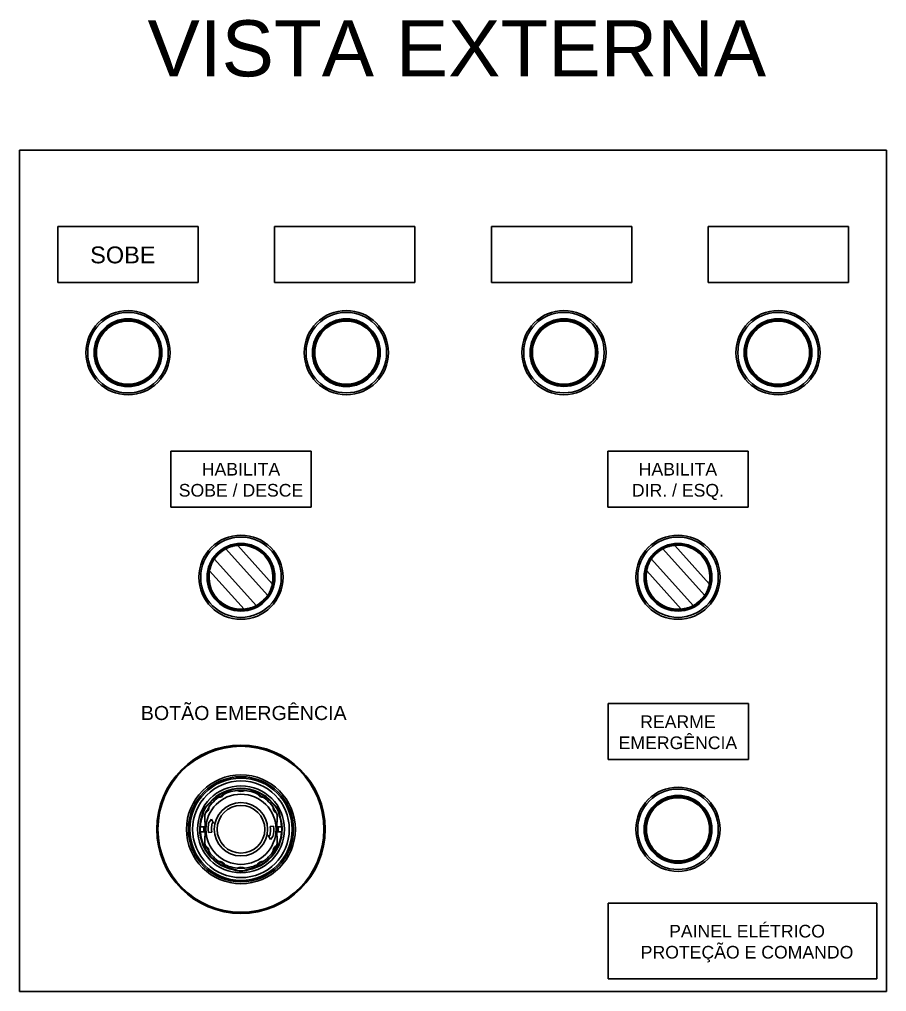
# Model space of a CAD drawing. Header units: millimetres. Extents: x -72 to 2978, y -1067 to 2817.
# Drawn here: x 1401.6 to 1710.6, y 1787.3 to 2133.8 of the extents above; entities that cross this region are included whole.
import ezdxf

# ---------------------------------------------------------------- set-up
doc = ezdxf.new("R2010")
doc.units = ezdxf.units.MM
for name, color, linetype in [('00_COMPONENTS', 7, 'Continuous'), ('1', 7, 'Continuous'), ('3', 7, 'Continuous')]:
    doc.layers.add(name, color=color, linetype=linetype)
doc.styles.get("Standard").update_dxf_attribs({"font": 'arial.ttf'})

msp = doc.modelspace()

# ---------------------------------------------------------------- linework, layer by layer
for p, q in [((1401.6, 2087.25), (1710.59, 2087.25)), ((1401.6, 1787.25), (1401.6, 2087.25)), ((1710.59, 2087.25), (1710.59, 1787.25)), ((1710.59, 1787.25), (1401.6, 1787.25))]:
    msp.add_line(p, q)
at = {"color": 6}
for p, q in [((1415.29, 2060.02), (1465.29, 2060.02)), ((1415.29, 2060.02), (1415.29, 2040.02)), ((1465.29, 2060.02), (1465.29, 2040.02)), ((1492.53, 2060.02), (1542.53, 2060.02)), ((1492.53, 2060.02), (1492.53, 2040.02)), ((1542.53, 2060.02), (1542.53, 2040.02)), ((1569.77, 2060.02), (1619.77, 2060.02)), ((1569.77, 2060.02), (1569.77, 2040.02)), ((1619.77, 2060.02), (1619.77, 2040.02)), ((1647.01, 2060.02), (1697.01, 2060.02)), ((1647.01, 2060.02), (1647.01, 2040.02)), ((1697.01, 2060.02), (1697.01, 2040.02)), ((1465.29, 2040.02), (1415.29, 2040.02)), ((1542.53, 2040.02), (1492.53, 2040.02)), ((1619.77, 2040.02), (1569.77, 2040.02)), ((1697.01, 2040.02), (1647.01, 2040.02)), ((1455.54, 1979.96), (1505.54, 1979.96)), ((1455.54, 1979.96), (1455.54, 1959.96)), ((1505.54, 1979.96), (1505.54, 1959.96)), ((1611.24, 1979.96), (1661.24, 1979.96)), ((1611.24, 1979.96), (1611.24, 1959.96)), ((1661.24, 1979.96), (1661.24, 1959.96)), ((1505.54, 1959.96), (1455.54, 1959.96)), ((1661.24, 1959.96), (1611.24, 1959.96)), ((1611.35, 1889.95), (1661.35, 1889.95)), ((1611.35, 1889.95), (1611.35, 1869.95)), ((1661.35, 1889.95), (1661.35, 1869.95)), ((1661.35, 1869.95), (1611.35, 1869.95)), ((1611.35, 1791.78), (1611.35, 1818.77)), ((1611.35, 1818.77), (1707.15, 1818.77)), ((1707.15, 1818.77), (1707.15, 1791.78)), ((1707.15, 1791.78), (1611.35, 1791.78))]:
    msp.add_line(p, q, dxfattribs=at)
at = {"color": 20}
for p, q in [((1469.42, 1854.41), (1469.31, 1854.53)), ((1491.66, 1854.41), (1491.78, 1854.53)), ((1466.92, 1850.08), (1466.76, 1850.11)), ((1467.64, 1850.28), (1467.64, 1847.6)), ((1467.79, 1847.51), (1467.64, 1847.6)), ((1467.74, 1847.54), (1467.74, 1842.66)), ((1493.44, 1847.6), (1493.29, 1847.51)), ((1493.34, 1842.66), (1493.34, 1847.54)), ((1493.44, 1847.6), (1493.44, 1850.28)), ((1494.16, 1850.08), (1494.33, 1850.11)), ((1466.04, 1846.02), (1467.49, 1846.02)), ((1466.04, 1844.17), (1467.49, 1844.17)), ((1467.29, 1844.17), (1467.29, 1846.02)), ((1467.49, 1844.17), (1467.49, 1846.02)), ((1468.04, 1847.08), (1468.04, 1843.12)), ((1493.04, 1843.12), (1493.04, 1847.08)), ((1493.59, 1846.02), (1495.05, 1846.02)), ((1493.59, 1846.02), (1493.59, 1844.17)), ((1495.05, 1844.17), (1493.59, 1844.17)), ((1493.79, 1846.02), (1493.79, 1844.17)), ((1467.64, 1842.6), (1467.79, 1842.69)), ((1467.64, 1842.6), (1467.64, 1839.92)), ((1493.29, 1842.69), (1493.44, 1842.6)), ((1493.44, 1839.92), (1493.44, 1842.6)), ((1478.04, 1830.82), (1477.99, 1830.65)), ((1483.04, 1830.82), (1483.09, 1830.65))]:
    msp.add_line(p, q, dxfattribs=at)
at = {"color": 2}
for radius in [30, 29.92, 29.58]:
    msp.add_circle((1480.54, 1845.1), radius, dxfattribs=at)
at = {"color": 20}
for radius in [18.75, 17.22]:
    msp.add_circle((1480.54, 1845.1), radius, dxfattribs=at)
for centre, radius, start, end in [((1480.54, 1845.1), 14.67, 40.0051, 139.9949), ((1480.54, 1845.1), 14.5, 39.9282, 140.0718), ((1472.28, 1859.41), 3, 273.6726, 326.3274), ((1480.54, 1845.1), 13.9, 92.3888, 117.611), ((1480.54, 1861.62), 3, 243.6726, 296.3274), ((1480.54, 1861.62), 2.7, 257.609, 282.391), ((1480.54, 1845.1), 13.9, 62.389, 87.6112), ((1488.81, 1859.41), 3, 213.6726, 266.3274), ((1473.18, 1849.35), 6.47, 126.8012, 173.1988), ((1473.18, 1849.35), 6.3, 126.6256, 173.3744), ((1480.54, 1845.1), 13.9, 122.389, 147.6109), ((1472.28, 1859.41), 2.7, 287.6079, 312.3921), ((1488.81, 1859.41), 2.7, 227.6079, 252.3921), ((1480.54, 1845.1), 13.9, 32.3891, 57.611), ((1487.9, 1849.35), 6.3, 6.6256, 53.3744), ((1487.9, 1849.35), 6.47, 6.8012, 53.1988), ((1480.54, 1845.1), 13.9, 152.3891, 158.134), ((1466.23, 1853.36), 3, 303.6726, 356.3274), ((1466.23, 1853.36), 2.7, 317.6075, 342.3925), ((1494.85, 1853.36), 3, 183.6726, 236.3274), ((1494.85, 1853.36), 2.7, 197.6076, 222.3924), ((1480.54, 1845.1), 13.9, 21.866, 27.6109), ((1480.54, 1845.1), 14.67, 160.0051, 259.9949), ((1480.54, 1845.1), 14.5, 159.9282, 176.3424), ((1467.54, 1847.08), 0.5, 0, 60), ((1480.54, 1845.1), 14.67, 280.0051, 19.9949), ((1493.54, 1847.08), 0.5, 120, 180), ((1480.54, 1845.1), 14.5, 3.6576, 20.0718), ((1480.54, 1845.1), 14.53, 176.3512, 183.6488), ((1480.54, 1845.1), 14.5, 183.6576, 260.0718), ((1480.54, 1845.1), 14.5, 279.9282, 356.3424), ((1480.54, 1845.1), 14.53, 356.3512, 3.6488), ((1467.54, 1843.12), 0.5, 300, 0), ((1493.54, 1843.12), 0.5, 180, 240), ((1480.54, 1845.1), 13.9, 201.866, 207.6109), ((1466.23, 1836.84), 3, 3.6726, 56.3274), ((1466.23, 1836.84), 2.7, 17.6075, 42.3925), ((1480.54, 1845.1), 13.9, 212.3891, 237.6108), ((1480.54, 1845.1), 13.9, 302.3892, 327.6109), ((1494.85, 1836.84), 3, 123.6726, 176.3274), ((1494.85, 1836.84), 2.7, 137.6076, 162.3924), ((1480.54, 1845.1), 13.9, 332.3891, 338.134), ((1472.28, 1830.79), 3, 33.6726, 86.3274), ((1472.28, 1830.79), 2.7, 47.6071, 72.3929), ((1488.81, 1830.79), 3, 93.6726, 146.3274), ((1488.81, 1830.79), 2.7, 107.6071, 132.3929), ((1480.54, 1845.1), 13.9, 242.3892, 267.6114), ((1480.54, 1836.6), 6.47, 246.8012, 293.1988), ((1480.54, 1836.6), 6.3, 246.6256, 293.3744), ((1480.54, 1828.57), 3, 63.6726, 116.3274), ((1480.54, 1828.57), 2.7, 77.61, 102.39), ((1480.54, 1845.1), 13.9, 272.3886, 297.6108)]:
    msp.add_arc(centre, radius, start, end, dxfattribs=at)
at = {"layer": '00_COMPONENTS', "color": 7}
for p, q in [((1439.79, 2026.53), (1439.79, 2026.88)), ((1440.79, 2026.47), (1440.79, 2026.88)), ((1517.58, 2026.54), (1517.58, 2026.89)), ((1518.58, 2026.48), (1518.58, 2026.89)), ((1595.12, 2026.55), (1595.12, 2026.9)), ((1596.12, 2026.5), (1596.12, 2026.9)), ((1671.42, 2026.53), (1671.42, 2026.88)), ((1672.42, 2026.47), (1672.42, 2026.88)), ((1439.79, 2003.56), (1439.79, 2003.16)), ((1440.79, 2003.5), (1440.79, 2003.16)), ((1517.58, 2003.57), (1517.58, 2003.17)), ((1518.58, 2003.51), (1518.58, 2003.17)), ((1595.12, 2003.59), (1595.12, 2003.18)), ((1596.12, 2003.53), (1596.12, 2003.18)), ((1671.42, 2003.56), (1671.42, 2003.16)), ((1672.42, 2003.5), (1672.42, 2003.16)), ((1473.41, 1944.22), (1473.37, 1944.25)), ((1475.14, 1945.07), (1490.04, 1928.53)), ((1475.16, 1945.52), (1475.23, 1945.38)), ((1479.38, 1946.6), (1479.41, 1946.3)), ((1479.41, 1946.3), (1491.71, 1932.65)), ((1629.14, 1944.22), (1629.1, 1944.25)), ((1630.87, 1945.07), (1645.76, 1928.53)), ((1630.89, 1945.52), (1630.96, 1945.38)), ((1635.11, 1946.6), (1635.14, 1946.3)), ((1635.14, 1946.3), (1647.43, 1932.65)), ((1485.95, 1924.85), (1471.05, 1941.39)), ((1471.23, 1942.16), (1471.28, 1942.1)), ((1641.68, 1924.85), (1626.78, 1941.39)), ((1626.95, 1942.16), (1627.01, 1942.1)), ((1469.38, 1937.27), (1469.09, 1937.33)), ((1470.14, 1940.26), (1470.02, 1940.32)), ((1625.11, 1937.27), (1624.81, 1937.33)), ((1625.86, 1940.26), (1625.75, 1940.32)), ((1481.67, 1923.62), (1469.38, 1937.27)), ((1492.07, 1933.94), (1492.39, 1933.91)), ((1492.11, 1934.37), (1492.4, 1934.36)), ((1492.12, 1934.51), (1492.4, 1934.5)), ((1492.15, 1934.95), (1492.4, 1934.94)), ((1492.16, 1934.97), (1492.4, 1934.97)), ((1492.19, 1935.55), (1492.4, 1935.56)), ((1492.2, 1935.41), (1492.4, 1935.42)), ((1637.4, 1923.62), (1625.11, 1937.27)), ((1647.79, 1933.94), (1648.12, 1933.91)), ((1647.84, 1934.37), (1648.13, 1934.36)), ((1647.85, 1934.51), (1648.13, 1934.5)), ((1647.88, 1934.97), (1648.13, 1934.97)), ((1647.88, 1934.95), (1648.13, 1934.94)), ((1647.92, 1935.55), (1648.13, 1935.56)), ((1647.93, 1935.41), (1648.13, 1935.42)), ((1491.71, 1932.65), (1492, 1932.59)), ((1647.43, 1932.65), (1647.73, 1932.59)), ((1481.7, 1923.32), (1481.67, 1923.62)), ((1637.43, 1923.32), (1637.4, 1923.62)), ((1635.77, 1856.61), (1635.77, 1856.96)), ((1636.77, 1856.55), (1636.77, 1856.96)), ((1635.77, 1833.65), (1635.77, 1833.24)), ((1636.77, 1833.59), (1636.77, 1833.24))]:
    msp.add_line(p, q, dxfattribs=at)
for centre, radius in [((1440.29, 2015.02), 15), ((1440.29, 2015.02), 14.34), ((1518.08, 2015.03), 15), ((1518.08, 2015.03), 14.34), ((1595.62, 2015.04), 15), ((1595.62, 2015.04), 14.34), ((1671.92, 2015.02), 15), ((1671.92, 2015.02), 14.34), ((1440.29, 2015.02), 12.08), ((1440.29, 2015.02), 11.9), ((1440.29, 2015.02), 11.55), ((1440.29, 2015.02), 11.25), ((1518.08, 2015.03), 12.08), ((1518.08, 2015.03), 11.9), ((1518.08, 2015.03), 11.55), ((1518.08, 2015.03), 11.25), ((1595.62, 2015.04), 12.08), ((1595.62, 2015.04), 11.9), ((1595.62, 2015.04), 11.55), ((1595.62, 2015.04), 11.25), ((1671.92, 2015.02), 12.08), ((1671.92, 2015.02), 11.9), ((1671.92, 2015.02), 11.55), ((1671.92, 2015.02), 11.25), ((1480.54, 1934.96), 15), ((1480.54, 1934.96), 14.34), ((1636.27, 1934.96), 15), ((1636.27, 1934.96), 14.34), ((1480.54, 1934.96), 12.08), ((1480.54, 1934.96), 11.9), ((1480.54, 1934.96), 11.7), ((1636.27, 1934.96), 12.08), ((1636.27, 1934.96), 11.9), ((1636.27, 1934.96), 11.7), ((1636.27, 1845.1), 15), ((1636.27, 1845.1), 14.34), ((1636.27, 1845.1), 12.08), ((1636.27, 1845.1), 11.9), ((1636.27, 1845.1), 11.55), ((1636.27, 1845.1), 11.25)]:
    msp.add_circle(centre, radius, dxfattribs=at)
for centre, radius, start, end in [((1480.54, 1934.96), 11.8, 153, 117), ((1474.91, 1944.87), 0.3, 42, 119.5896), ((1480.54, 1934.96), 11.4, 348.3065, 95.6935), ((1636.27, 1934.96), 11.8, 153, 117), ((1630.64, 1944.87), 0.3, 42, 119.5896), ((1636.27, 1934.96), 11.4, 348.3065, 95.6935), ((1480.54, 1934.96), 11.68, 145.5753, 168.2824), ((1471.27, 1941.59), 0.3, 144.4104, 222), ((1636.27, 1934.96), 11.68, 145.5753, 168.2824), ((1627, 1941.59), 0.3, 144.4104, 222), ((1480.54, 1934.96), 11.4, 168.3065, 275.6935), ((1636.27, 1934.96), 11.4, 168.3065, 275.6935), ((1480.54, 1934.96), 11.68, 325.5831, 348.2824), ((1636.27, 1934.96), 11.68, 325.5831, 348.2824), ((1489.81, 1928.32), 0.3, 324.4104, 42), ((1645.54, 1928.32), 0.3, 324.4104, 42), ((1486.17, 1925.05), 0.3, 222, 299.5896), ((1641.9, 1925.05), 0.3, 222, 299.5896)]:
    msp.add_arc(centre, radius, start, end, dxfattribs=at)
for points, knots in [([(1471.05, 1941.39), (1471.05, 1941.39), (1471.05, 1941.39), (1471.05, 1941.39), (1471.05, 1941.39), (1471.05, 1941.4), (1471.05, 1941.4), (1471.06, 1941.4), (1471.06, 1941.41), (1471.07, 1941.42), (1471.07, 1941.43), (1471.09, 1941.44), (1471.1, 1941.46), (1471.12, 1941.49), (1471.15, 1941.53), (1471.18, 1941.56), (1471.21, 1941.61), (1471.27, 1941.68), (1471.34, 1941.77), (1471.45, 1941.9), (1471.56, 1942.04), (1471.69, 1942.19), (1471.84, 1942.35), (1471.99, 1942.52), (1472.22, 1942.76), (1472.52, 1943.07), (1472.91, 1943.43), (1473.31, 1943.78), (1473.65, 1944.05), (1473.92, 1944.25), (1474.1, 1944.39), (1474.28, 1944.52), (1474.44, 1944.63), (1474.59, 1944.73), (1474.73, 1944.82), (1474.83, 1944.89), (1474.91, 1944.93), (1474.95, 1944.96), (1474.99, 1944.99), (1475.03, 1945.01), (1475.06, 1945.03), (1475.09, 1945.04), (1475.1, 1945.05), (1475.11, 1945.06), (1475.12, 1945.06), (1475.12, 1945.07), (1475.13, 1945.07), (1475.13, 1945.07), (1475.14, 1945.07), (1475.14, 1945.07), (1475.14, 1945.07), (1475.14, 1945.07), (1475.14, 1945.07)], [0, 0, 0, 0, 0.000039, 0.000154, 0.000346, 0.000615, 0.001382, 0.002455, 0.00383, 0.005509, 0.007489, 0.009769, 0.015226, 0.021867, 0.029668, 0.038604, 0.048652, 0.059785, 0.08519, 0.114541, 0.14755, 0.183895, 0.223232, 0.265199, 0.309398, 0.40283, 0.499992, 0.597153, 0.690581, 0.734779, 0.776746, 0.816084, 0.852432, 0.885445, 0.9148, 0.940208, 0.951342, 0.961391, 0.970329, 0.978132, 0.984773, 0.99023, 0.992511, 0.994491, 0.996169, 0.997545, 0.998617, 0.999385, 0.999654, 0.999846, 0.999961, 1, 1, 1, 1]), ([(1475.14, 1945.07), (1475.14, 1945.07), (1475.14, 1945.07), (1475.14, 1945.07), (1475.14, 1945.08), (1475.14, 1945.08), (1475.15, 1945.08), (1475.16, 1945.09), (1475.17, 1945.09), (1475.18, 1945.1), (1475.2, 1945.11), (1475.23, 1945.12), (1475.26, 1945.14), (1475.32, 1945.17), (1475.38, 1945.2), (1475.46, 1945.24), (1475.54, 1945.28), (1475.67, 1945.34), (1475.85, 1945.43), (1476.1, 1945.54), (1476.38, 1945.65), (1476.69, 1945.76), (1477.03, 1945.87), (1477.39, 1945.98), (1477.91, 1946.1), (1478.58, 1946.23), (1479.13, 1946.29), (1479.41, 1946.3)], [0, 0, 0, 0, 0.00008, 0.00032, 0.00072, 0.001278, 0.00287, 0.005092, 0.00794, 0.01141, 0.015498, 0.020202, 0.031438, 0.045089, 0.061125, 0.079518, 0.100231, 0.123191, 0.175546, 0.235939, 0.303593, 0.37769, 0.457302, 0.541481, 0.629246, 0.812034, 1, 1, 1, 1]), ([(1626.78, 1941.39), (1626.78, 1941.39), (1626.78, 1941.39), (1626.78, 1941.39), (1626.78, 1941.39), (1626.78, 1941.4), (1626.78, 1941.4), (1626.79, 1941.4), (1626.79, 1941.41), (1626.8, 1941.42), (1626.8, 1941.43), (1626.81, 1941.44), (1626.83, 1941.46), (1626.85, 1941.49), (1626.88, 1941.53), (1626.91, 1941.56), (1626.94, 1941.61), (1627, 1941.68), (1627.07, 1941.77), (1627.17, 1941.9), (1627.29, 1942.04), (1627.42, 1942.19), (1627.56, 1942.35), (1627.72, 1942.52), (1627.95, 1942.76), (1628.25, 1943.07), (1628.64, 1943.43), (1629.04, 1943.78), (1629.38, 1944.05), (1629.64, 1944.25), (1629.83, 1944.39), (1630.01, 1944.52), (1630.17, 1944.63), (1630.32, 1944.73), (1630.46, 1944.82), (1630.56, 1944.89), (1630.63, 1944.93), (1630.68, 1944.96), (1630.72, 1944.99), (1630.76, 1945.01), (1630.79, 1945.03), (1630.81, 1945.04), (1630.83, 1945.05), (1630.84, 1945.06), (1630.85, 1945.06), (1630.85, 1945.07), (1630.86, 1945.07), (1630.86, 1945.07), (1630.86, 1945.07), (1630.86, 1945.07), (1630.86, 1945.07), (1630.87, 1945.07), (1630.87, 1945.07)], [0, 0, 0, 0, 0.000039, 0.000154, 0.000346, 0.000615, 0.001382, 0.002455, 0.00383, 0.005509, 0.007489, 0.009769, 0.015226, 0.021867, 0.029668, 0.038604, 0.048652, 0.059785, 0.08519, 0.114541, 0.14755, 0.183895, 0.223232, 0.265199, 0.309398, 0.40283, 0.499992, 0.597153, 0.690581, 0.734779, 0.776746, 0.816084, 0.852432, 0.885445, 0.9148, 0.940208, 0.951342, 0.961391, 0.970329, 0.978132, 0.984773, 0.99023, 0.992511, 0.994491, 0.996169, 0.997545, 0.998617, 0.999385, 0.999654, 0.999846, 0.999961, 1, 1, 1, 1]), ([(1630.87, 1945.07), (1630.87, 1945.07), (1630.87, 1945.07), (1630.87, 1945.07), (1630.87, 1945.08), (1630.87, 1945.08), (1630.88, 1945.08), (1630.89, 1945.09), (1630.9, 1945.09), (1630.91, 1945.1), (1630.93, 1945.11), (1630.95, 1945.12), (1630.99, 1945.14), (1631.05, 1945.17), (1631.11, 1945.2), (1631.18, 1945.24), (1631.27, 1945.28), (1631.4, 1945.34), (1631.58, 1945.43), (1631.83, 1945.54), (1632.11, 1945.65), (1632.42, 1945.76), (1632.76, 1945.87), (1633.12, 1945.98), (1633.63, 1946.1), (1634.31, 1946.23), (1634.86, 1946.29), (1635.14, 1946.3)], [0, 0, 0, 0, 0.00008, 0.00032, 0.00072, 0.001278, 0.00287, 0.005092, 0.00794, 0.01141, 0.015498, 0.020202, 0.031438, 0.045089, 0.061125, 0.079518, 0.100231, 0.123191, 0.175546, 0.235939, 0.303593, 0.37769, 0.457302, 0.541481, 0.629246, 0.812034, 1, 1, 1, 1]), ([(1469.38, 1937.27), (1469.43, 1937.55), (1469.54, 1938.09), (1469.74, 1938.75), (1469.92, 1939.25), (1470.06, 1939.59), (1470.2, 1939.92), (1470.35, 1940.22), (1470.49, 1940.48), (1470.62, 1940.72), (1470.72, 1940.89), (1470.8, 1941.02), (1470.85, 1941.09), (1470.89, 1941.16), (1470.93, 1941.22), (1470.97, 1941.27), (1470.99, 1941.31), (1471.01, 1941.34), (1471.02, 1941.35), (1471.03, 1941.36), (1471.04, 1941.37), (1471.04, 1941.38), (1471.05, 1941.39), (1471.05, 1941.39), (1471.05, 1941.39), (1471.05, 1941.39), (1471.05, 1941.39), (1471.05, 1941.39)], [0, 0, 0, 0, 0.187966, 0.370754, 0.458519, 0.542698, 0.62231, 0.696407, 0.764061, 0.824454, 0.876809, 0.899769, 0.920482, 0.938875, 0.954911, 0.968562, 0.979798, 0.984502, 0.98859, 0.99206, 0.994908, 0.99713, 0.998722, 0.99928, 0.99968, 0.99992, 1, 1, 1, 1]), ([(1625.11, 1937.27), (1625.16, 1937.55), (1625.27, 1938.09), (1625.46, 1938.75), (1625.64, 1939.25), (1625.79, 1939.59), (1625.93, 1939.92), (1626.08, 1940.22), (1626.22, 1940.48), (1626.35, 1940.72), (1626.45, 1940.89), (1626.53, 1941.02), (1626.58, 1941.09), (1626.62, 1941.16), (1626.66, 1941.22), (1626.7, 1941.27), (1626.72, 1941.31), (1626.74, 1941.34), (1626.75, 1941.35), (1626.76, 1941.36), (1626.76, 1941.37), (1626.77, 1941.38), (1626.77, 1941.39), (1626.78, 1941.39), (1626.78, 1941.39), (1626.78, 1941.39), (1626.78, 1941.39), (1626.78, 1941.39)], [0, 0, 0, 0, 0.187966, 0.370754, 0.458519, 0.542698, 0.62231, 0.696407, 0.764061, 0.824454, 0.876809, 0.899769, 0.920482, 0.938875, 0.954911, 0.968562, 0.979798, 0.984502, 0.98859, 0.99206, 0.994908, 0.99713, 0.998722, 0.99928, 0.99968, 0.99992, 1, 1, 1, 1]), ([(1491.71, 1932.65), (1491.66, 1932.37), (1491.54, 1931.83), (1491.35, 1931.17), (1491.17, 1930.67), (1491.03, 1930.32), (1490.88, 1930), (1490.74, 1929.7), (1490.6, 1929.43), (1490.47, 1929.2), (1490.36, 1929.03), (1490.29, 1928.9), (1490.24, 1928.83), (1490.19, 1928.76), (1490.15, 1928.7), (1490.12, 1928.64), (1490.09, 1928.61), (1490.08, 1928.58), (1490.07, 1928.57), (1490.06, 1928.56), (1490.05, 1928.55), (1490.04, 1928.54), (1490.04, 1928.53), (1490.04, 1928.53), (1490.04, 1928.53), (1490.04, 1928.53), (1490.04, 1928.53), (1490.04, 1928.53)], [0, 0, 0, 0, 0.187966, 0.370754, 0.458519, 0.542698, 0.62231, 0.696407, 0.764061, 0.824454, 0.876809, 0.899769, 0.920482, 0.938875, 0.954911, 0.968562, 0.979798, 0.984502, 0.98859, 0.99206, 0.994908, 0.99713, 0.998722, 0.99928, 0.99968, 0.99992, 1, 1, 1, 1]), ([(1647.43, 1932.65), (1647.39, 1932.37), (1647.27, 1931.83), (1647.08, 1931.17), (1646.9, 1930.67), (1646.76, 1930.32), (1646.61, 1930), (1646.47, 1929.7), (1646.33, 1929.43), (1646.19, 1929.2), (1646.09, 1929.03), (1646.01, 1928.9), (1645.96, 1928.83), (1645.92, 1928.76), (1645.88, 1928.7), (1645.85, 1928.64), (1645.82, 1928.61), (1645.81, 1928.58), (1645.79, 1928.57), (1645.79, 1928.56), (1645.78, 1928.55), (1645.77, 1928.54), (1645.77, 1928.53), (1645.77, 1928.53), (1645.77, 1928.53), (1645.77, 1928.53), (1645.76, 1928.53), (1645.76, 1928.53)], [0, 0, 0, 0, 0.187966, 0.370754, 0.458519, 0.542698, 0.62231, 0.696407, 0.764061, 0.824454, 0.876809, 0.899769, 0.920482, 0.938875, 0.954911, 0.968562, 0.979798, 0.984502, 0.98859, 0.99206, 0.994908, 0.99713, 0.998722, 0.99928, 0.99968, 0.99992, 1, 1, 1, 1]), ([(1490.04, 1928.53), (1490.04, 1928.53), (1490.04, 1928.53), (1490.04, 1928.52), (1490.04, 1928.52), (1490.03, 1928.52), (1490.03, 1928.52), (1490.03, 1928.51), (1490.02, 1928.51), (1490.02, 1928.5), (1490.01, 1928.49), (1490, 1928.48), (1489.98, 1928.46), (1489.96, 1928.43), (1489.94, 1928.39), (1489.91, 1928.35), (1489.87, 1928.31), (1489.82, 1928.24), (1489.74, 1928.15), (1489.64, 1928.02), (1489.52, 1927.88), (1489.39, 1927.73), (1489.25, 1927.57), (1489.09, 1927.4), (1488.87, 1927.16), (1488.56, 1926.85), (1488.17, 1926.49), (1487.77, 1926.14), (1487.43, 1925.87), (1487.17, 1925.66), (1486.98, 1925.53), (1486.81, 1925.4), (1486.64, 1925.29), (1486.49, 1925.19), (1486.36, 1925.1), (1486.25, 1925.03), (1486.18, 1924.99), (1486.13, 1924.96), (1486.09, 1924.93), (1486.05, 1924.91), (1486.02, 1924.89), (1486, 1924.88), (1485.99, 1924.87), (1485.98, 1924.86), (1485.97, 1924.86), (1485.96, 1924.85), (1485.96, 1924.85), (1485.95, 1924.85), (1485.95, 1924.85), (1485.95, 1924.85), (1485.95, 1924.85), (1485.95, 1924.85), (1485.95, 1924.85)], [0, 0, 0, 0, 0.000039, 0.000154, 0.000346, 0.000615, 0.001382, 0.002455, 0.00383, 0.005509, 0.007489, 0.009769, 0.015226, 0.021867, 0.029668, 0.038604, 0.048652, 0.059785, 0.08519, 0.114541, 0.14755, 0.183895, 0.223232, 0.265199, 0.309398, 0.40283, 0.499992, 0.597153, 0.690581, 0.734779, 0.776746, 0.816084, 0.852432, 0.885445, 0.9148, 0.940208, 0.951342, 0.961391, 0.970329, 0.978132, 0.984773, 0.99023, 0.992511, 0.994491, 0.996169, 0.997545, 0.998617, 0.999385, 0.999654, 0.999846, 0.999961, 1, 1, 1, 1]), ([(1645.76, 1928.53), (1645.76, 1928.53), (1645.76, 1928.53), (1645.76, 1928.52), (1645.76, 1928.52), (1645.76, 1928.52), (1645.76, 1928.52), (1645.76, 1928.51), (1645.75, 1928.51), (1645.75, 1928.5), (1645.74, 1928.49), (1645.73, 1928.48), (1645.71, 1928.46), (1645.69, 1928.43), (1645.66, 1928.39), (1645.63, 1928.35), (1645.6, 1928.31), (1645.55, 1928.24), (1645.47, 1928.15), (1645.37, 1928.02), (1645.25, 1927.88), (1645.12, 1927.73), (1644.98, 1927.57), (1644.82, 1927.4), (1644.6, 1927.16), (1644.29, 1926.85), (1643.9, 1926.49), (1643.5, 1926.14), (1643.16, 1925.87), (1642.9, 1925.66), (1642.71, 1925.53), (1642.54, 1925.4), (1642.37, 1925.29), (1642.22, 1925.19), (1642.08, 1925.1), (1641.98, 1925.03), (1641.91, 1924.99), (1641.86, 1924.96), (1641.82, 1924.93), (1641.78, 1924.91), (1641.75, 1924.89), (1641.73, 1924.88), (1641.71, 1924.87), (1641.7, 1924.86), (1641.7, 1924.86), (1641.69, 1924.85), (1641.68, 1924.85), (1641.68, 1924.85), (1641.68, 1924.85), (1641.68, 1924.85), (1641.68, 1924.85), (1641.68, 1924.85), (1641.68, 1924.85)], [0, 0, 0, 0, 0.000039, 0.000154, 0.000346, 0.000615, 0.001382, 0.002455, 0.00383, 0.005509, 0.007489, 0.009769, 0.015226, 0.021867, 0.029668, 0.038604, 0.048652, 0.059785, 0.08519, 0.114541, 0.14755, 0.183895, 0.223232, 0.265199, 0.309398, 0.40283, 0.499992, 0.597153, 0.690581, 0.734779, 0.776746, 0.816084, 0.852432, 0.885445, 0.9148, 0.940208, 0.951342, 0.961391, 0.970329, 0.978132, 0.984773, 0.99023, 0.992511, 0.994491, 0.996169, 0.997545, 0.998617, 0.999385, 0.999654, 0.999846, 0.999961, 1, 1, 1, 1]), ([(1485.95, 1924.85), (1485.95, 1924.85), (1485.95, 1924.85), (1485.95, 1924.84), (1485.95, 1924.84), (1485.94, 1924.84), (1485.94, 1924.84), (1485.93, 1924.83), (1485.92, 1924.83), (1485.9, 1924.82), (1485.89, 1924.81), (1485.86, 1924.8), (1485.82, 1924.78), (1485.77, 1924.75), (1485.7, 1924.72), (1485.63, 1924.68), (1485.55, 1924.64), (1485.42, 1924.57), (1485.23, 1924.49), (1484.99, 1924.38), (1484.71, 1924.27), (1484.4, 1924.16), (1484.06, 1924.05), (1483.7, 1923.94), (1483.18, 1923.82), (1482.51, 1923.69), (1481.95, 1923.63), (1481.67, 1923.62)], [0, 0, 0, 0, 0.00008, 0.00032, 0.00072, 0.001278, 0.00287, 0.005092, 0.00794, 0.01141, 0.015498, 0.020202, 0.031438, 0.045089, 0.061125, 0.079518, 0.100231, 0.123191, 0.175546, 0.235939, 0.303593, 0.37769, 0.457302, 0.541481, 0.629246, 0.812034, 1, 1, 1, 1]), ([(1641.68, 1924.85), (1641.68, 1924.85), (1641.68, 1924.85), (1641.68, 1924.84), (1641.67, 1924.84), (1641.67, 1924.84), (1641.67, 1924.84), (1641.66, 1924.83), (1641.65, 1924.83), (1641.63, 1924.82), (1641.62, 1924.81), (1641.59, 1924.8), (1641.55, 1924.78), (1641.5, 1924.75), (1641.43, 1924.72), (1641.36, 1924.68), (1641.28, 1924.64), (1641.15, 1924.57), (1640.96, 1924.49), (1640.72, 1924.38), (1640.43, 1924.27), (1640.12, 1924.16), (1639.79, 1924.05), (1639.42, 1923.94), (1638.91, 1923.82), (1638.23, 1923.69), (1637.68, 1923.63), (1637.4, 1923.62)], [0, 0, 0, 0, 0.00008, 0.00032, 0.00072, 0.001278, 0.00287, 0.005092, 0.00794, 0.01141, 0.015498, 0.020202, 0.031438, 0.045089, 0.061125, 0.079518, 0.100231, 0.123191, 0.175546, 0.235939, 0.303593, 0.37769, 0.457302, 0.541481, 0.629246, 0.812034, 1, 1, 1, 1])]:
    msp.add_open_spline(points, degree=3, knots=knots, dxfattribs=at)
at = {"layer": '1', "color": 20, "linetype": 'Continuous'}
for radius in [19.4, 18.26, 15.5, 12.5, 9.5, 8.5]:
    msp.add_circle((1480.54, 1845.1), radius, dxfattribs=at)
at = {"layer": '3', "color": 20, "linetype": 'Continuous'}
for p, q in [((1470.09, 1848.77), (1469.15, 1847.65)), ((1470.8, 1847.27), (1470.09, 1848.77)), ((1470.32, 1847.38), (1470.8, 1847.27)), ((1468.92, 1843.95), (1470.11, 1844.07)), ((1492.17, 1846.25), (1490.97, 1846.13)), ((1490.77, 1842.82), (1490.28, 1842.93)), ((1490.28, 1842.93), (1491, 1841.43)), ((1491, 1841.43), (1491.94, 1842.55))]:
    msp.add_line(p, q, dxfattribs=at)
for radius, start, end in [(11.68, 167.4015, 185.6528), (10.48, 167.432, 185.6528), (10.48, 347.432, 5.6528), (11.68, 347.4015, 5.6528)]:
    msp.add_arc((1480.54, 1845.1), radius, start, end, dxfattribs=at)

# ---------------------------------------------------------------- texts
at = {"color": 6, "attachment_point": 1}
for s, width, heights, insert, char_height in [('{\\C256;VISTA EXTERNA}', 227.5814, [0], (1447.23, 2133.52), 20), ('{\\C256;SOBE}', 21.1027, [8.33], (1426.79, 2052.87), 6), ('\\pxqc;{\\C256;HABILITA \\PSOBE / DESCE}', 50, [0], (1455.54, 1975.72), 4.5), ('\\pxqc;{\\C256;HABILITA \\PDIR. / ESQ.}', 50, [0], (1611.24, 1975.72), 4.5), ('{\\C256;BOTÃO EMERGÊNCIA}', 78.3036, [0], (1444.85, 1889.06), 5), ('\\pxqc;{\\C256;REARME\\PEMERGÊNCIA}', 50, [0], (1611.24, 1885.7), 4.5), ('\\pxqc;{\\C256;PAINEL ELÉTRICO\\PPROTEÇÃO E COMANDO}', 94.0335, [0], (1613.85, 1811.03), 4.5)]:
    msp.add_mtext_dynamic_manual_height_columns(s, width=width, gutter_width=12.5, heights=heights, dxfattribs=dict(at, insert=insert, char_height=char_height))

doc.saveas('drawing.dxf')
